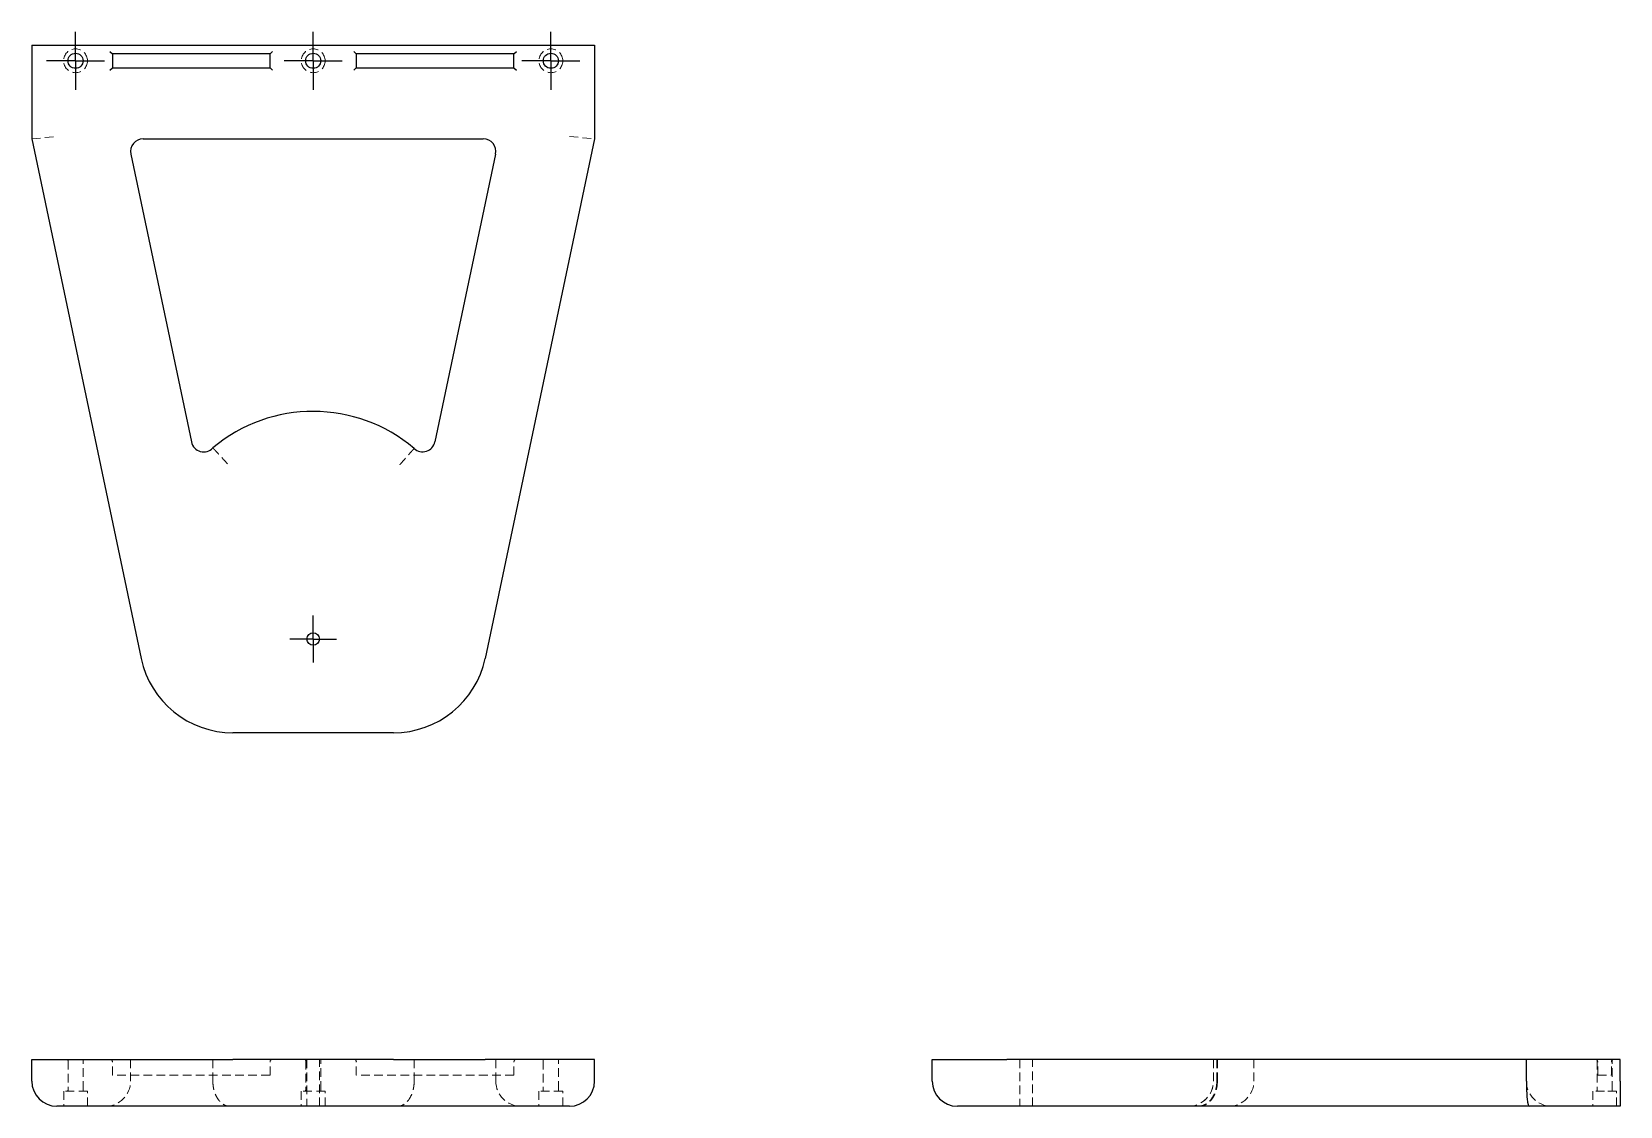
# Model space of a CAD drawing. Header units: millimetres. Extents: x 42 to 273, y 54 to 210.
import ezdxf

# ---------------------------------------------------------------- set-up
doc = ezdxf.new("R2010")
doc.units = ezdxf.units.MM
doc.linetypes.add('HIDDEN', pattern=[1.905, 1.27, -0.635])
doc.layers.add('10', color=7, linetype='Continuous')

# ---------------------------------------------------------------- blocks, each defined once
blk = doc.blocks.new('SW_CENTERMARKSYMBOL_0')
at = {"layer": '10', "color": 0}
for p, q in [((0, 2.5), (0, 3.41)), ((0, 0), (0, 2.5)), ((-2.5, 0), (-3.41, 0)), ((0, 0), (-2.5, 0)), ((0, 0), (0, -2.5)), ((0, 0), (2.5, 0)), ((2.5, 0), (3.41, 0)), ((0, -2.5), (0, -3.41))]:
    blk.add_line(p, q, dxfattribs=at)
blk = doc.blocks.new('SW_CENTERMARKSYMBOL_1')
at = {"layer": '10', "color": 0}
for p, q in [((0, 2.5), (0, 4.23)), ((0, 0), (0, 2.5)), ((-2.5, 0), (-4.23, 0)), ((0, 0), (-2.5, 0)), ((0, 0), (0, -2.5)), ((0, 0), (2.5, 0)), ((2.5, 0), (4.23, 0)), ((0, -2.5), (0, -4.23))]:
    blk.add_line(p, q, dxfattribs=at)
blk = doc.blocks.new('SW_CENTERMARKSYMBOL_2')
at = {"layer": '10', "color": 0}
for p, q in [((0, 2.5), (0, 4.23)), ((0, 0), (0, 2.5)), ((-2.5, 0), (-4.23, 0)), ((0, 0), (-2.5, 0)), ((0, 0), (0, -2.5)), ((0, 0), (2.5, 0)), ((2.5, 0), (4.23, 0)), ((0, -2.5), (0, -4.23))]:
    blk.add_line(p, q, dxfattribs=at)
blk = doc.blocks.new('SW_CENTERMARKSYMBOL_3')
at = {"layer": '10', "color": 0}
for p, q in [((0, 2.5), (0, 4.23)), ((0, 0), (0, 2.5)), ((-2.5, 0), (-4.23, 0)), ((0, 0), (-2.5, 0)), ((0, 0), (0, -2.5)), ((0, 0), (2.5, 0)), ((2.5, 0), (4.23, 0)), ((0, -2.5), (0, -4.23))]:
    blk.add_line(p, q, dxfattribs=at)

msp = doc.modelspace()

# ---------------------------------------------------------------- linework, layer by layer
at = {"color": 7, "linetype": 'Continuous', "lineweight": 25}
for p, q in [((42.09, 208), (42.09, 194.36)), ((42.09, 208), (123.91, 208)), ((123.91, 208), (123.91, 194.36)), ((53.45, 207.09), (53.82, 206.73)), ((53.82, 206.73), (53.82, 204.73)), ((76.73, 206.73), (53.82, 206.73)), ((76.73, 206.73), (77.09, 207.09)), ((76.73, 204.73), (76.73, 206.73)), ((88.91, 207.09), (89.27, 206.73)), ((89.27, 206.73), (89.27, 204.73)), ((112.18, 206.73), (89.27, 206.73)), ((112.18, 206.73), (112.55, 207.09)), ((112.18, 204.73), (112.18, 206.73)), ((53.45, 204.36), (53.82, 204.73)), ((53.82, 204.73), (76.73, 204.73)), ((76.73, 204.73), (77.09, 204.36)), ((88.91, 204.36), (89.27, 204.73)), ((89.27, 204.73), (112.18, 204.73)), ((112.18, 204.73), (112.55, 204.36)), ((42.09, 194.36), (57.99, 118.83)), ((58.27, 194.36), (107.73, 194.36)), ((123.91, 194.36), (108.01, 118.83)), ((56.49, 192.17), (65.3, 150.3)), ((109.51, 192.17), (100.7, 150.31)), ((94.66, 108), (71.34, 108)), ((42.09, 57.33), (42.09, 60.51)), ((42.09, 60.51), (57.99, 60.51)), ((57.99, 60.51), (71.34, 60.51)), ((94.66, 60.51), (71.34, 60.51)), ((94.66, 60.51), (108.01, 60.51)), ((123.91, 60.51), (108.01, 60.51)), ((123.91, 57.33), (123.91, 60.51)), ((173, 57.33), (173, 60.51)), ((173, 60.51), (183.83, 60.51)), ((259.36, 60.51), (183.83, 60.51)), ((273, 60.51), (259.36, 60.51)), ((259.36, 57.33), (259.36, 60.51)), ((273, 57.33), (273, 60.51)), ((273, 57.33), (273, 53.69)), ((61.55, 53.69), (45.73, 53.69)), ((71.34, 53.69), (61.55, 53.69)), ((94.66, 53.69), (71.34, 53.69)), ((104.45, 53.69), (94.66, 53.69)), ((120.27, 53.69), (104.45, 53.69)), ((184.58, 53.69), (176.64, 53.69)), ((259.74, 53.69), (184.58, 53.69)), ((273, 53.69), (259.74, 53.69))]:
    msp.add_line(p, q, dxfattribs=at)
at = {"color": 7, "linetype": 'HIDDEN', "lineweight": 18}
for p, q in [((42.09, 194.36), (45.73, 194.74)), ((120.27, 194.74), (123.91, 194.36)), ((47.36, 60.33), (47.36, 56.06)), ((49.55, 56.06), (49.55, 60.33)), ((53.82, 58.22), (53.82, 60.15)), ((56.45, 60.51), (56.45, 57.33)), ((68.42, 60.51), (68.42, 57.33)), ((76.73, 58.22), (76.73, 60.15)), ((81.91, 60.33), (81.91, 56.06)), ((82.09, 60.51), (82.09, 53.69)), ((83.91, 53.69), (83.91, 60.51)), ((84.09, 56.06), (84.09, 60.33)), ((89.27, 58.22), (89.27, 60.15)), ((97.68, 60.51), (97.68, 57.33)), ((109.55, 57.33), (109.55, 60.51)), ((112.18, 58.22), (112.18, 60.15)), ((116.45, 60.33), (116.45, 56.06)), ((118.64, 56.06), (118.64, 60.33)), ((185.73, 60.51), (185.73, 53.69)), ((187.55, 53.69), (187.55, 60.51)), ((213.86, 60.51), (213.86, 57.33)), ((213.87, 60.51), (213.87, 57.33)), ((214.36, 60.51), (214.36, 57.33)), ((214.44, 60.51), (214.44, 57.33)), ((219.73, 57.33), (219.73, 60.51)), ((269.64, 60.33), (269.64, 56.06)), ((269.73, 58.22), (269.73, 60.15)), ((271.73, 58.22), (271.73, 60.15)), ((271.82, 56.06), (271.82, 60.33)), ((76.73, 58.22), (53.82, 58.22)), ((112.18, 58.22), (89.27, 58.22)), ((269.73, 58.22), (271.73, 58.22)), ((50.18, 55.88), (46.73, 55.88)), ((46.73, 55.88), (46.73, 53.69)), ((50.18, 53.69), (50.18, 55.88)), ((84.73, 55.88), (81.27, 55.88)), ((81.27, 55.88), (81.27, 53.69)), ((84.73, 53.69), (84.73, 55.88)), ((119.27, 55.88), (115.82, 55.88)), ((115.82, 55.88), (115.82, 53.69)), ((119.27, 53.69), (119.27, 55.88)), ((270.73, 55.88), (269, 55.88)), ((269, 55.88), (269, 53.69)), ((272.45, 55.88), (270.73, 55.88)), ((272.45, 53.69), (272.45, 55.88))]:
    msp.add_line(p, q, dxfattribs=at)
for centre in [(48.45, 205.73), (83, 205.73), (117.55, 205.73)]:
    msp.add_circle(centre, 1.73, dxfattribs=at)
at = {"color": 7, "linetype": 'Continuous', "lineweight": 25}
for centre, radius in [((48.45, 205.73), 1.09), ((83, 205.73), 1.09), ((117.55, 205.73), 1.09), ((83, 121.64), 0.909)]:
    msp.add_circle(centre, radius, dxfattribs=at)
for centre, radius, start, end in [((58.27, 192.55), 1.82, 90, 191.8887), ((107.73, 192.55), 1.82, 348.1113, 90), ((83, 132.01), 22.73, 49.773, 129.9213), ((67.08, 150.67), 1.82, 191.8887, 317.1521), ((98.92, 150.69), 1.82, 226.8757, 348.1113), ((71.34, 121.64), 13.64, 191.8887, 270), ((94.66, 121.64), 13.64, 270, 348.1113), ((45.73, 57.33), 3.64, 180, 270), ((120.27, 57.33), 3.64, 270, 0), ((176.64, 57.33), 3.64, 180, 270)]:
    msp.add_arc(centre, radius, start, end, dxfattribs=at)
at = {"color": 7, "linetype": 'HIDDEN', "lineweight": 18}
for centre, radius, start, end in [((47.18, 60.33), 0.182, 0, 90), ((49.73, 60.33), 0.182, 90, 180), ((53.45, 60.15), 0.364, 0, 90), ((77.09, 60.15), 0.364, 90, 180), ((81.73, 60.33), 0.182, 0, 90), ((84.27, 60.33), 0.182, 90, 180), ((88.91, 60.15), 0.364, 0, 90), ((112.55, 60.15), 0.364, 90, 180), ((116.27, 60.33), 0.182, 0, 90), ((118.82, 60.33), 0.182, 90, 180), ((269.36, 60.15), 0.364, 0, 90), ((269.45, 60.33), 0.182, 0, 90), ((272.09, 60.15), 0.364, 90, 180), ((272, 60.33), 0.182, 90, 180), ((47.18, 56.06), 0.182, 270, 0), ((49.73, 56.06), 0.182, 180, 270), ((52.81, 57.33), 3.64, 270, 0), ((81.73, 56.06), 0.182, 270, 0), ((84.27, 56.06), 0.182, 180, 270), ((113.19, 57.33), 3.64, 180, 270), ((116.27, 56.06), 0.182, 270, 0), ((118.82, 56.06), 0.182, 180, 270), ((210.22, 57.33), 3.64, 270, 0), ((210.23, 57.33), 3.64, 270, 0), ((216.1, 57.33), 3.64, 270, 0), ((263, 57.33), 3.64, 180, 270), ((269.45, 56.06), 0.182, 270, 0), ((272, 56.06), 0.182, 180, 270)]:
    msp.add_arc(centre, radius, start, end, dxfattribs=at)
at = {"color": 7, "linetype": 'Continuous', "lineweight": 25}
msp.add_ellipse((259.74, 57.33), major_axis=(0, 3.64), ratio=0.104122, start_param=1.570796, end_param=3.141593, dxfattribs=at)
at = {"color": 7, "linetype": 'HIDDEN', "lineweight": 18}
for points in [[(68.42, 149.44), (68.42, 149.44), (68.43, 149.42), (68.5, 149.35), (68.54, 149.3), (68.67, 149.17), (68.74, 149.09), (68.93, 148.89), (69.03, 148.78), (69.26, 148.54), (69.38, 148.4), (69.65, 148.11), (69.79, 147.95), (70.09, 147.63), (70.24, 147.46), (70.47, 147.19), (70.55, 147.11), (70.71, 146.93), (70.79, 146.84), (70.87, 146.75)], [(97.68, 149.36), (97.68, 149.36), (97.66, 149.34), (97.6, 149.27), (97.55, 149.22), (97.43, 149.08), (97.36, 149), (97.18, 148.8), (97.08, 148.69), (96.86, 148.44), (96.74, 148.3), (96.48, 148), (96.34, 147.84), (96.05, 147.51), (95.9, 147.34), (95.67, 147.07), (95.59, 146.98), (95.44, 146.8), (95.36, 146.71), (95.28, 146.62)], [(68.42, 57.33), (68.42, 57.09), (68.43, 56.85), (68.5, 56.39), (68.54, 56.16), (68.67, 55.72), (68.74, 55.51), (68.93, 55.11), (69.03, 54.93), (69.26, 54.59), (69.38, 54.44), (69.65, 54.17), (69.79, 54.06), (70.09, 53.88), (70.24, 53.81), (70.47, 53.74), (70.55, 53.72), (70.71, 53.7), (70.79, 53.69), (70.87, 53.69)], [(97.68, 57.33), (97.68, 57.09), (97.66, 56.85), (97.6, 56.39), (97.55, 56.16), (97.43, 55.72), (97.36, 55.51), (97.18, 55.11), (97.08, 54.93), (96.86, 54.59), (96.74, 54.44), (96.48, 54.18), (96.34, 54.06), (96.05, 53.88), (95.9, 53.81), (95.67, 53.74), (95.59, 53.72), (95.44, 53.7), (95.36, 53.69), (95.28, 53.69)], [(214.36, 57.33), (214.36, 57.09), (214.34, 56.85), (214.27, 56.39), (214.22, 56.16), (214.08, 55.72), (214, 55.51), (213.8, 55.11), (213.69, 54.93), (213.44, 54.59), (213.3, 54.44), (213, 54.18), (212.84, 54.06), (212.51, 53.88), (212.34, 53.81), (212.07, 53.74), (211.98, 53.72), (211.8, 53.7), (211.71, 53.69), (211.62, 53.69)], [(214.44, 57.33), (214.44, 57.09), (214.42, 56.85), (214.35, 56.39), (214.3, 56.16), (214.17, 55.72), (214.09, 55.51), (213.89, 55.11), (213.78, 54.93), (213.54, 54.59), (213.4, 54.44), (213.11, 54.17), (212.95, 54.06), (212.63, 53.88), (212.46, 53.81), (212.19, 53.74), (212.11, 53.72), (211.93, 53.7), (211.84, 53.69), (211.75, 53.69)]]:
    msp.add_open_spline(points, degree=3, knots=[0, 0, 0, 0, 0.125, 0.125, 0.25, 0.25, 0.375, 0.375, 0.5, 0.5, 0.625, 0.625, 0.75, 0.75, 0.875, 0.875, 0.9375, 0.9375, 1, 1, 1, 1], dxfattribs=at)

# ---------------------------------------------------------------- block references
at = {"layer": '10'}
for name, p in [('SW_CENTERMARKSYMBOL_1', (48.45, 205.73)), ('SW_CENTERMARKSYMBOL_3', (83, 205.73)), ('SW_CENTERMARKSYMBOL_2', (117.55, 205.73)), ('SW_CENTERMARKSYMBOL_0', (83, 121.64))]:
    msp.add_blockref(name, p, dxfattribs=at)

doc.saveas('drawing.dxf')
